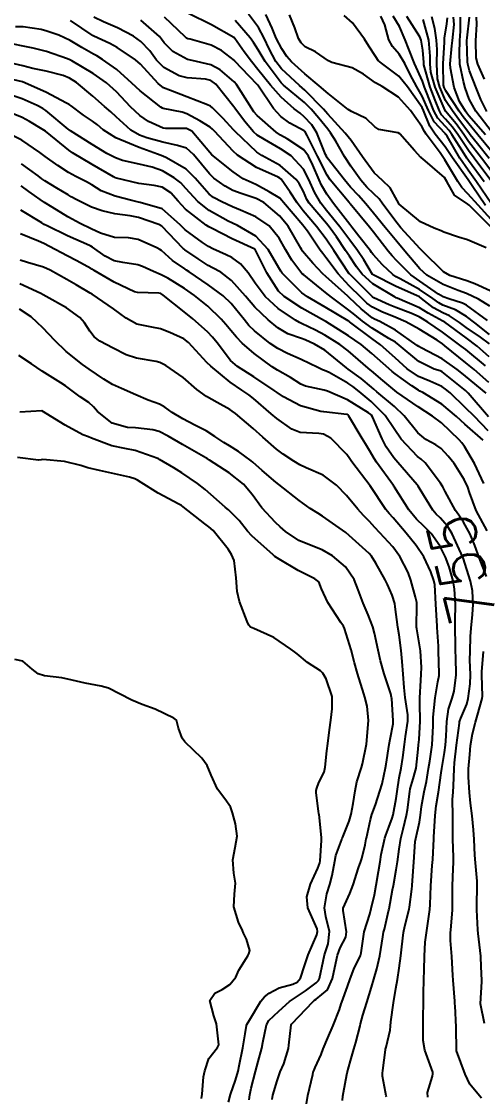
# Model space of a CAD drawing. Header units: metres. Extents: x 318500 to 325275, y 7408834 to 7428799.
# Drawn here: x 322511.4 to 322550.6, y 7422071.3 to 7422162.9 of the extents above; entities that cross this region are included whole.
import ezdxf
from ezdxf.enums import TextEntityAlignment as Align

# ---------------------------------------------------------------- set-up
doc = ezdxf.new("R2010")
doc.units = ezdxf.units.M
doc.header["$MEASUREMENT"] = 0
for name, color, linetype in [('Cotas', 45, 'Continuous'), ('Curvas de Nivel 1m', 11, 'Continuous'), ('Curvas de Nivel 5m', 15, 'Continuous'), ('Vias Primárias', 230, 'Continuous')]:
    doc.layers.add(name, color=color, linetype=linetype)
doc.styles.add('Style-STANDARD', font='STANDARD.shx')

msp = doc.modelspace()

# ---------------------------------------------------------------- linework, layer by layer
at = {"layer": 'Curvas de Nivel 1m', "flags": 128}
for points, elevation in [([(322551.019, 7422137.435), (322549.235, 7422138.745), (322548.896, 7422138.914), (322547.731, 7422139.273), (322547.242, 7422139.441), (322546.856, 7422139.676), (322545.262, 7422140.765), (322544.516, 7422141.318), (322543.282, 7422142.54), (322542.901, 7422142.95), (322542.563, 7422143.341), (322541.314, 7422144.956), (322540.998, 7422145.365), (322539.35, 7422147.375), (322539.335, 7422147.39), (322539.27, 7422147.471), (322537.645, 7422149.407), (322537.376, 7422149.814), (322536.552, 7422151.423), (322535.676, 7422153.187), (322535.555, 7422153.438), (322535.507, 7422153.515), (322535.431, 7422153.576), (322534.208, 7422154.229), (322533.443, 7422154.802), (322532.827, 7422155.476), (322531.48, 7422157.459), (322531.457, 7422157.49), (322530.758, 7422158.234), (322529.543, 7422159.52), (322529.527, 7422159.536), (322529.51, 7422159.557), (322528.405, 7422160.423), (322527.523, 7422160.874), (322525.72, 7422161.376), (322525.529, 7422161.421), (322525.429, 7422161.471), (322525.314, 7422161.573), (322523.555, 7422163.267)], 767), ([(322551.234, 7422138.646), (322550.256, 7422139.24), (322549.247, 7422139.717), (322548.541, 7422139.971), (322547.258, 7422140.484), (322545.874, 7422141.301), (322545.278, 7422141.835), (322543.998, 7422143.323), (322543.302, 7422144.151), (322542.327, 7422145.345), (322541.338, 7422146.576), (322540.674, 7422147.37), (322540.047, 7422148.07), (322539.364, 7422148.796), (322538.85, 7422149.395), (322537.398, 7422151.282), (322537.324, 7422151.411), (322537.258, 7422151.557), (322536.505, 7422153.424), (322536.088, 7422154.082), (322535.443, 7422154.782), (322535.079, 7422155.078), (322534.58, 7422155.453), (322533.465, 7422156.444), (322532.558, 7422157.479), (322531.5, 7422158.816), (322530.946, 7422159.498), (322530.328, 7422160.318), (322529.529, 7422161.456), (322529.496, 7422161.487), (322529.444, 7422161.521), (322527.546, 7422162.608), (322525.592, 7422163.57)], 768), ([(322551.322, 7422145.391), (322549.451, 7422147.249), (322549.351, 7422147.329), (322548.205, 7422148.114), (322547.578, 7422149.277), (322547.375, 7422149.616), (322545.517, 7422151.189), (322545.399, 7422151.275), (322545.353, 7422151.31), (322544.806, 7422151.919), (322543.553, 7422153.329), (322543.431, 7422153.414), (322541.774, 7422153.695), (322541.436, 7422153.93), (322540.69, 7422154.618), (322539.448, 7422155.23), (322539.176, 7422155.393), (322537.47, 7422156.765), (322536.702, 7422157.422), (322535.495, 7422158.442), (322534.364, 7422159.457), (322533.96, 7422159.909), (322533.521, 7422160.555), (322533.045, 7422161.475), (322532.709, 7422162.312), (322532.177, 7422163.484)], 771), ([(322551.332, 7422146.02), (322550.217, 7422147.241), (322549.36, 7422148.202), (322548.848, 7422148.741), (322548.497, 7422149.263), (322547.397, 7422151.112), (322547.283, 7422151.282), (322546.995, 7422151.698), (322545.795, 7422153.305), (322545.658, 7422153.532), (322545.436, 7422153.944), (322544.475, 7422155.32), (322543.467, 7422156.45), (322542.072, 7422157.351), (322541.485, 7422157.675), (322540.474, 7422158.397), (322539.504, 7422158.959), (322537.793, 7422159.407), (322537.511, 7422159.542), (322536.4, 7422160.308), (322535.523, 7422160.738), (322535.164, 7422161.083), (322534.944, 7422161.449), (322534.648, 7422162.349), (322534.173, 7422163.461)], 772), ([(322550.854, 7422147.235), (322549.72, 7422148.893), (322549.485, 7422149.249), (322549.372, 7422149.408), (322548.051, 7422151.27), (322547.414, 7422152.228), (322546.583, 7422153.293), (322546.108, 7422153.971), (322545.568, 7422155.308), (322545.454, 7422155.564), (322544.222, 7422157.323), (322543.494, 7422158.25), (322542.019, 7422159.352), (322541.733, 7422159.578), (322541.515, 7422159.874), (322540.943, 7422160.787), (322540.55, 7422161.375), (322539.551, 7422162.774), (322538.829, 7422163.397)], 773), ([(322551.352, 7422147.364), (322550.096, 7422149.243), (322549.385, 7422150.237), (322548.683, 7422151.261), (322547.582, 7422153.123), (322547.483, 7422153.279), (322547.463, 7422153.312), (322547.431, 7422153.342), (322546.484, 7422154.338), (322546.001, 7422155.302), (322545.468, 7422156.525), (322545.019, 7422157.315), (322544.438, 7422158.379), (322543.982, 7422159.325), (322543.518, 7422160.104), (322542.952, 7422160.766), (322542.638, 7422161.343), (322542.297, 7422162.601), (322541.947, 7422163.354)], 774), ([(322551.402, 7422149.23), (322549.887, 7422151.245), (322549.41, 7422151.907), (322548.5, 7422153.264), (322548.05, 7422153.885), (322547.443, 7422154.575), (322547.118, 7422154.956), (322546.948, 7422155.288), (322546.579, 7422156.178), (322546.144, 7422157.3), (322545.616, 7422159.201), (322545.602, 7422159.309), (322545.603, 7422159.401), (322545.521, 7422160.443), (322545.382, 7422161.311), (322545.27, 7422161.576), (322544.17, 7422163.324)], 776), ([(322551.172, 7422151.232), (322550.182, 7422152.478), (322549.561, 7422153.249), (322549.432, 7422153.421), (322548.649, 7422154.469), (322548.037, 7422155.271), (322547.463, 7422156.171), (322546.959, 7422157.288), (322546.767, 7422158.015), (322546.704, 7422159.292), (322546.749, 7422160.519), (322546.692, 7422161.293), (322546.532, 7422162.309), (322546.294, 7422163.299)], 778), ([(322551.432, 7422153.443), (322550.024, 7422155.244), (322549.465, 7422156.264), (322549.118, 7422157.255), (322548.968, 7422157.778), (322548.672, 7422159.268), (322548.631, 7422160.157), (322548.668, 7422161.269), (322548.735, 7422162.075), (322548.717, 7422163.268)], 781), ([(322550.953, 7422155.235), (322550.457, 7422156.249), (322550.061, 7422157.244), (322549.501, 7422158.676), (322549.336, 7422159.262), (322549.314, 7422159.46), (322549.268, 7422161.263), (322549.283, 7422161.513), (322549.502, 7422163.261)], 782), ([(322550.764, 7422157.968), (322550.214, 7422159.249), (322550.071, 7422159.807), (322550.031, 7422161.252), (322550.129, 7422162.674), (322550.084, 7422163.252)], 783), ([(322550.842, 7422133.556), (322549.185, 7422134.948), (322548.796, 7422135.256), (322547.207, 7422136.428), (322545.943, 7422137.299), (322545.496, 7422137.58), (322545.224, 7422137.736), (322544.49, 7422138.055), (322543.232, 7422138.528), (322542.66, 7422138.764), (322541.364, 7422139.358), (322541.241, 7422139.447), (322539.29, 7422141.39), (322539.27, 7422141.417), (322537.956, 7422143.403), (322537.304, 7422144.345), (322536.477, 7422145.423), (322535.34, 7422146.773), (322534.829, 7422147.448), (322534.25, 7422148.348), (322533.462, 7422149.469), (322533.371, 7422149.553), (322533.212, 7422149.632), (322531.385, 7422150.461), (322529.766, 7422151.515), (322529.405, 7422151.842), (322527.807, 7422153.544), (322527.621, 7422153.736), (322527.433, 7422153.892), (322526.569, 7422154.428), (322525.445, 7422155.038), (322525.043, 7422155.173), (322523.449, 7422155.49), (322523.369, 7422155.521), (322523.244, 7422155.603), (322521.47, 7422156.992), (322520.777, 7422157.637), (322519.497, 7422158.805), (322518.291, 7422159.668), (322517.792, 7422159.955), (322517.514, 7422160.099), (322516.511, 7422160.687), (322515.526, 7422161.278), (322514.577, 7422161.72), (322513.535, 7422162.08), (322513.068, 7422162.206), (322511.54, 7422162.438), (322510.868, 7422162.442)], 763), ([(322551.177, 7422134.347), (322550.153, 7422135.24), (322549.2, 7422135.94), (322547.401, 7422137.277), (322547.288, 7422137.347), (322547.221, 7422137.385), (322545.989, 7422138.06), (322545.232, 7422138.499), (322543.343, 7422139.329), (322543.241, 7422139.371), (322543.164, 7422139.408), (322541.258, 7422140.543), (322540.354, 7422141.374), (322539.894, 7422141.999), (322539.285, 7422142.909), (322538.958, 7422143.393), (322538.169, 7422144.54), (322537.549, 7422145.408), (322537.324, 7422145.689), (322535.842, 7422147.433), (322535.653, 7422147.735), (322535.36, 7422148.411), (322535.016, 7422149.095), (322534.75, 7422149.449), (322533.387, 7422150.624), (322531.821, 7422151.486), (322531.404, 7422151.755), (322529.558, 7422153.518), (322529.498, 7422153.586), (322529.431, 7422153.668), (322528.544, 7422154.636), (322527.633, 7422155.547), (322527.452, 7422155.694), (322527.2, 7422155.807), (322525.464, 7422156.49), (322524.053, 7422157.01), (322523.475, 7422157.253), (322523.003, 7422157.607), (322521.505, 7422159.269), (322521.096, 7422159.634), (322519.52, 7422160.686), (322518.894, 7422161.03), (322517.53, 7422161.65), (322517.51, 7422161.661), (322517.482, 7422161.681), (322515.549, 7422162.968)], 764), ([(322551.205, 7422136.246), (322549.953, 7422137.243), (322549.225, 7422137.773), (322548.304, 7422138.337), (322547.235, 7422138.745), (322546.872, 7422138.921), (322546.374, 7422139.293), (322545.251, 7422140.068), (322543.605, 7422140.986), (322543.267, 7422141.151), (322542.971, 7422141.334), (322542.087, 7422142.157), (322541.287, 7422143.042), (322541.156, 7422143.229), (322541.06, 7422143.363), (322540.088, 7422144.599), (322539.48, 7422145.388), (322539.323, 7422145.598), (322537.938, 7422147.404), (322537.358, 7422148.195), (322536.905, 7422148.957), (322536.693, 7422149.42), (322536.166, 7422150.651), (322535.798, 7422151.434), (322535.408, 7422151.973), (322533.978, 7422152.905), (322533.426, 7422153.208), (322533.046, 7422153.474), (322531.444, 7422154.893), (322531.158, 7422155.206), (322530.951, 7422155.497), (322530.074, 7422156.908), (322529.686, 7422157.517), (322529.483, 7422157.746), (322528.274, 7422158.763), (322527.505, 7422159.198), (322525.899, 7422159.566), (322525.511, 7422159.654), (322524.266, 7422160.337), (322523.525, 7422161.081), (322523.306, 7422161.381), (322523.117, 7422161.606), (322521.551, 7422163.014)], 766), ([(322551.251, 7422139.951), (322549.945, 7422140.558), (322549.263, 7422140.805), (322547.818, 7422141.272), (322547.274, 7422141.561), (322545.526, 7422143.307), (322545.412, 7422143.42), (322545.302, 7422143.53), (322543.661, 7422145.327), (322543.326, 7422145.723), (322542.126, 7422147.348), (322541.795, 7422147.794), (322541.359, 7422148.211), (322540.768, 7422148.773), (322540.248, 7422149.377), (322539.388, 7422150.558), (322538.856, 7422151.395), (322538.128, 7422152.694), (322537.68, 7422153.407), (322537.433, 7422153.727), (322536.671, 7422154.65), (322536.013, 7422155.432), (322535.458, 7422155.98), (322533.675, 7422157.467), (322533.483, 7422157.664), (322532.127, 7422159.484), (322531.52, 7422160.465), (322531.129, 7422161.099), (322530.832, 7422161.5), (322529.552, 7422162.985)], 769), ([(322551.389, 7422150.1), (322550.522, 7422151.239), (322549.421, 7422152.68), (322549.015, 7422153.256), (322548.345, 7422154.172), (322547.45, 7422155.243), (322547.435, 7422155.265), (322547.425, 7422155.28), (322547.41, 7422155.321), (322546.575, 7422157.294), (322546.208, 7422158.59), (322546.152, 7422159.3), (322546.16, 7422159.944), (322546.02, 7422161.303), (322545.556, 7422163.072)], 777), ([(322551.408, 7422151.75), (322550.201, 7422153.242), (322549.439, 7422154.17), (322548.961, 7422154.773), (322548.606, 7422155.263), (322547.476, 7422156.993), (322547.338, 7422157.282), (322547.29, 7422157.475), (322547.251, 7422159.284), (322547.375, 7422161.129), (322547.368, 7422161.282), (322547.354, 7422161.461), (322547.551, 7422162.689), (322547.631, 7422163.207)], 779), ([(322551.149, 7422132.138), (322549.881, 7422133.243), (322549.169, 7422133.833), (322547.403, 7422135.277), (322547.192, 7422135.438), (322546.734, 7422135.75), (322545.211, 7422136.685), (322544.069, 7422137.322), (322543.224, 7422137.693), (322542.043, 7422138.162), (322541.232, 7422138.57), (322540.771, 7422138.902), (322540.279, 7422139.374), (322539.255, 7422140.388), (322538.33, 7422141.399), (322537.284, 7422142.802), (322537.017, 7422143.144), (322536.804, 7422143.417), (322535.702, 7422145.046), (322535.412, 7422145.439), (322535.322, 7422145.552), (322533.685, 7422147.465), (322533.541, 7422147.656), (322533.354, 7422147.857), (322532.456, 7422148.382), (322531.365, 7422148.981), (322531.015, 7422149.144), (322530.246, 7422149.507), (322529.378, 7422150.082), (322527.573, 7422151.547), (322527.403, 7422151.732), (322525.88, 7422153.565), (322525.432, 7422153.777), (322523.625, 7422153.79), (322523.432, 7422153.814), (322522.191, 7422154.372), (322521.443, 7422154.887), (322520.667, 7422155.638), (322519.469, 7422156.904), (322518.632, 7422157.663), (322517.492, 7422158.47), (322515.679, 7422159.536), (322515.509, 7422159.626), (322515.308, 7422159.712), (322513.516, 7422160.341), (322512.378, 7422160.607), (322511.52, 7422160.794), (322510.7, 7422160.951)], 762), ([(322550.904, 7422131.232), (322549.154, 7422132.68), (322548.837, 7422132.935), (322548.438, 7422133.261), (322547.173, 7422134.155), (322545.38, 7422135.114), (322545.189, 7422135.214), (322545.05, 7422135.311), (322543.209, 7422136.61), (322541.878, 7422137.35), (322541.417, 7422137.552), (322541.223, 7422137.66), (322540.274, 7422138.418), (322539.25, 7422139.39), (322539.134, 7422139.499), (322537.267, 7422141.188), (322537.025, 7422141.414), (322536.157, 7422142.305), (322535.289, 7422143.341), (322535.246, 7422143.398), (322535.221, 7422143.441), (322535.149, 7422143.585), (322534.07, 7422145.459), (322533.333, 7422146.353), (322531.995, 7422147.484), (322531.353, 7422147.824), (322530.082, 7422148.234), (322529.36, 7422148.507), (322528.704, 7422148.871), (322527.76, 7422149.544), (322527.376, 7422149.919), (322526.028, 7422151.564), (322525.408, 7422152.115), (322524.648, 7422152.345), (322523.415, 7422152.604), (322522.044, 7422152.997), (322521.424, 7422153.222), (322520.695, 7422153.637), (322519.441, 7422154.769), (322518.987, 7422155.199), (322518.45, 7422155.665), (322517.463, 7422156.543), (322516.072, 7422157.701), (322515.485, 7422158.057), (322514.924, 7422158.28), (322513.494, 7422158.655), (322512.347, 7422158.898), (322511.5, 7422159.102), (322509.776, 7422159.516)], 761), ([(322551.092, 7422128.047), (322549.915, 7422129.242), (322549.122, 7422130.027), (322547.838, 7422131.27), (322547.46, 7422131.592), (322547.145, 7422131.803), (322546.106, 7422132.252), (322545.154, 7422132.661), (322544.191, 7422133.32), (322543.174, 7422134.258), (322541.918, 7422135.349), (322541.198, 7422135.89), (322539.295, 7422137.313), (322539.22, 7422137.365), (322539.183, 7422137.39), (322537.227, 7422138.551), (322535.724, 7422139.433), (322535.245, 7422139.797), (322533.563, 7422141.466), (322533.436, 7422141.632), (322533.274, 7422141.918), (322532.371, 7422143.479), (322531.307, 7422144.601), (322529.771, 7422145.513), (322529.323, 7422145.715), (322528.955, 7422145.896), (322527.339, 7422146.807), (322526.378, 7422147.56), (322525.361, 7422148.672), (322524.93, 7422149.141), (322524.378, 7422149.585), (322523.378, 7422150.161), (322522.503, 7422150.493), (322521.387, 7422150.732), (322519.968, 7422151.068), (322519.394, 7422151.274), (322518.646, 7422151.661), (322517.411, 7422152.425), (322515.562, 7422153.574), (322515.429, 7422153.661), (322515.369, 7422153.711), (322513.446, 7422155.316), (322513.201, 7422155.487), (322512.735, 7422155.741), (322511.458, 7422156.307), (322510.677, 7422156.556)], 759), ([(322550.665, 7422127.234), (322549.1, 7422128.611), (322548.38, 7422129.261), (322547.125, 7422130.313), (322545.527, 7422131.304), (322545.256, 7422131.424), (322545.142, 7422131.485), (322544.595, 7422131.866), (322543.156, 7422132.893), (322542.909, 7422133.086), (322542.618, 7422133.338), (322541.179, 7422134.627), (322540.283, 7422135.374), (322539.201, 7422136.133), (322537.265, 7422137.354), (322537.21, 7422137.384), (322537.194, 7422137.395), (322537.156, 7422137.411), (322535.226, 7422138.487), (322533.73, 7422139.463), (322533.247, 7422139.936), (322532.252, 7422141.48), (322531.289, 7422143.428), (322531.262, 7422143.463), (322531.222, 7422143.491), (322529.303, 7422144.373), (322527.609, 7422145.252), (322527.318, 7422145.411), (322527.098, 7422145.552), (322525.34, 7422146.919), (322524.722, 7422147.579), (322524.076, 7422148.308), (322523.362, 7422148.779), (322522.683, 7422148.93), (322521.365, 7422149.098), (322519.475, 7422149.543), (322519.369, 7422149.571), (322519.314, 7422149.595), (322519.217, 7422149.652), (322517.386, 7422150.723), (322515.715, 7422151.705), (322515.403, 7422151.927), (322514.324, 7422152.813), (322513.427, 7422153.545), (322513.158, 7422153.734), (322512.073, 7422154.387), (322511.44, 7422154.726), (322510.687, 7422155.016)], 758), ([(322550.708, 7422123.56), (322549.922, 7422125.241), (322549.075, 7422126.713), (322548.846, 7422127.022), (322548.622, 7422127.257), (322547.102, 7422128.729), (322546.359, 7422129.291), (322545.122, 7422130.078), (322543.302, 7422131.328), (322543.141, 7422131.459), (322542.128, 7422132.323), (322541.158, 7422133.135), (322541.031, 7422133.234), (322540.873, 7422133.364), (322539.182, 7422134.833), (322538.467, 7422135.397), (322537.198, 7422136.192), (322536.382, 7422136.603), (322535.207, 7422137.164), (322535.023, 7422137.258), (322534.69, 7422137.448), (322533.225, 7422138.455), (322532.127, 7422139.481), (322531.257, 7422140.609), (322530.657, 7422141.499), (322530.028, 7422142.259), (322529.283, 7422142.789), (322528.787, 7422143.029), (322527.673, 7422143.544), (322527.293, 7422143.742), (322526.793, 7422144.06), (322525.314, 7422145.145), (322524.871, 7422145.577), (322523.34, 7422146.946), (322521.495, 7422147.481), (322521.348, 7422147.503), (322520.767, 7422147.636), (322519.354, 7422148.01), (322518.171, 7422148.48), (322517.363, 7422148.974), (322516.921, 7422149.243), (322516, 7422149.701), (322515.375, 7422150.043), (322514.473, 7422150.629), (322513.395, 7422151.401), (322512.954, 7422151.737), (322511.415, 7422152.791), (322509.492, 7422153.726)], 757), ([(322550.983, 7422119.521), (322550.048, 7422121.24), (322549.487, 7422122.782), (322549.336, 7422123.247), (322549.04, 7422123.894), (322548.176, 7422125.263), (322547.679, 7422125.884), (322547.072, 7422126.526), (322546.637, 7422126.848), (322545.775, 7422127.3), (322545.088, 7422127.874), (322543.925, 7422129.322), (322543.122, 7422130.098), (322541.622, 7422131.353), (322541.362, 7422131.576), (322541.144, 7422131.766), (322540.275, 7422132.497), (322539.159, 7422133.299), (322539.037, 7422133.391), (322537.182, 7422134.891), (322536.312, 7422135.423), (322535.529, 7422135.771), (322535.195, 7422135.895), (322534.049, 7422136.308), (322533.203, 7422136.804), (322532.38, 7422137.478), (322531.226, 7422138.577), (322530.434, 7422139.502), (322529.26, 7422140.839), (322528.355, 7422141.534), (322527.634, 7422141.905), (322527.276, 7422142.106), (322526.403, 7422142.681), (322525.289, 7422143.439), (322525.212, 7422143.494), (322525.13, 7422143.572), (322523.318, 7422145.453), (322523.082, 7422145.604), (322521.328, 7422146.193), (322520.636, 7422146.331), (322519.333, 7422146.501), (322518.244, 7422146.759), (322517.341, 7422147.089), (322516.1, 7422147.699), (322515.617, 7422147.971), (322515.354, 7422148.121), (322514.395, 7422148.685), (322513.366, 7422149.316), (322513.121, 7422149.488), (322512.82, 7422149.738), (322511.385, 7422150.78)], 756), ([(322550.516, 7422071.218), (322550.342, 7422071.418), (322549.531, 7422072.412), (322549.121, 7422073.239), (322548.39, 7422075.25), (322548.357, 7422077.251), (322548.259, 7422079.074), (322548.248, 7422079.253), (322548.238, 7422079.458), (322548.101, 7422081.256), (322548.086, 7422081.646), (322547.995, 7422083.258), (322547.877, 7422084.623), (322547.877, 7422085.26), (322547.927, 7422085.861), (322548.034, 7422087.258), (322548.038, 7422087.777), (322548.035, 7422089.258), (322548.091, 7422090.754), (322548.13, 7422091.257), (322548.141, 7422091.723), (322548.072, 7422093.258), (322548.071, 7422093.826), (322548.075, 7422095.259), (322548.054, 7422096.639), (322548.102, 7422097.259), (322548.145, 7422097.801), (322548.18, 7422099.258), (322548.215, 7422099.76), (322548.398, 7422101.255), (322548.641, 7422103.134), (322548.651, 7422103.252), (322548.669, 7422103.344), (322548.765, 7422103.577), (322549.259, 7422104.769), (322549.391, 7422105.244), (322549.562, 7422106.489), (322549.568, 7422107.243), (322549.53, 7422108.546), (322549.537, 7422109.243), (322549.584, 7422110.518), (322549.626, 7422111.242), (322549.744, 7422112.385), (322549.8, 7422113.241), (322549.75, 7422114.403), (322549.591, 7422115.243), (322548.95, 7422117.218), (322548.934, 7422117.25), (322548.927, 7422117.274), (322548.021, 7422119.264), (322547.619, 7422119.903), (322546.993, 7422120.63), (322546.661, 7422120.95), (322546.36, 7422121.29), (322545.284, 7422123.048), (322545.126, 7422123.309), (322545.032, 7422123.431), (322543.388, 7422125.327), (322543.064, 7422125.726), (322542.41, 7422126.677), (322542.061, 7422127.345), (322541.24, 7422129.226), (322541.163, 7422129.359), (322541.111, 7422129.416), (322540.902, 7422129.574), (322539.129, 7422130.674), (322537.426, 7422131.407), (322537.141, 7422131.488), (322535.547, 7422131.837), (322535.146, 7422132.009), (322534.262, 7422132.564), (322533.157, 7422133.196), (322532.71, 7422133.475), (322531.177, 7422134.606), (322530.147, 7422135.506), (322529.68, 7422135.998), (322529.201, 7422136.572), (322528.769, 7422137.09), (322528.363, 7422137.533), (322527.226, 7422138.641), (322526.111, 7422139.561), (322525.249, 7422140.145), (322523.826, 7422141.027), (322523.266, 7422141.327), (322522.619, 7422141.61), (322521.67, 7422142.02), (322521.275, 7422142.163), (322520.002, 7422142.367), (322519.279, 7422142.511), (322518.518, 7422142.897), (322517.415, 7422143.678), (322517.291, 7422143.752), (322517.161, 7422143.813), (322515.304, 7422144.636), (322513.564, 7422145.479), (322513.318, 7422145.606), (322513.105, 7422145.733), (322511.336, 7422146.815)], 754), ([(322545.951, 7422071.284), (322545.93, 7422071.698), (322546.358, 7422073.092), (322546.385, 7422073.28), (322546.362, 7422073.418), (322545.701, 7422075.287), (322545.563, 7422076.128), (322545.541, 7422077.289), (322545.549, 7422078.169), (322545.571, 7422079.289), (322545.592, 7422080.149), (322545.621, 7422081.288), (322545.637, 7422082.139), (322545.664, 7422083.293), (322545.719, 7422084.499), (322545.822, 7422085.29), (322545.931, 7422085.887), (322546.125, 7422087.286), (322546.153, 7422087.689), (322546.192, 7422089.286), (322546.324, 7422091.011), (322546.348, 7422091.284), (322546.362, 7422091.525), (322546.462, 7422093.283), (322546.468, 7422093.446), (322546.582, 7422095.281), (322546.668, 7422096.096), (322546.848, 7422097.277), (322547.074, 7422098.905), (322547.125, 7422099.274), (322547.353, 7422100.649), (322547.445, 7422101.269), (322547.507, 7422102.028), (322547.557, 7422103.268), (322547.717, 7422104.325), (322548.018, 7422105.262), (322548.191, 7422105.867), (322548.366, 7422107.257), (322548.336, 7422108.759), (322548.304, 7422109.258), (322548.291, 7422109.816), (322548.266, 7422111.259), (322548.274, 7422111.864), (322548.298, 7422113.259), (322548.212, 7422114.56), (322548.099, 7422115.262), (322547.765, 7422116.44), (322547.446, 7422117.273), (322546.965, 7422118.25), (322546.238, 7422119.291), (322545.61, 7422119.924), (322544.992, 7422120.518), (322544.335, 7422121.317), (322543.124, 7422123.234), (322543.067, 7422123.33), (322543.031, 7422123.38), (322541.584, 7422125.352), (322541.38, 7422125.672), (322541.069, 7422126.218), (322540.638, 7422126.929), (322540.371, 7422127.371), (322539.218, 7422129.279), (322539.143, 7422129.39), (322539.11, 7422129.414), (322539.073, 7422129.428), (322537.114, 7422129.647), (322536.843, 7422129.685), (322535.121, 7422130.161), (322533.668, 7422130.926), (322533.137, 7422131.292), (322532.886, 7422131.473), (322531.147, 7422132.639), (322529.76, 7422133.511), (322529.168, 7422134.033), (322528.018, 7422135.538), (322527.647, 7422135.996), (322527.199, 7422136.463), (322525.959, 7422137.563), (322525.219, 7422138.174), (322523.434, 7422139.597), (322523.242, 7422139.719), (322523.079, 7422139.766), (322521.243, 7422139.819), (322521, 7422139.876), (322519.256, 7422140.698), (322517.557, 7422141.676), (322517.384, 7422141.791), (322517.272, 7422141.861), (322516.09, 7422142.51), (322515.282, 7422142.94), (322513.767, 7422143.725), (322513.294, 7422143.976), (322512.842, 7422144.192), (322511.306, 7422144.821)], 753), ([(322542.423, 7422071.329), (322542.41, 7422071.398), (322542.344, 7422071.713), (322542.105, 7422073.081), (322542.1, 7422073.334), (322542.13, 7422073.567), (322542.34, 7422075.331), (322542.348, 7422075.374), (322542.393, 7422075.56), (322542.734, 7422077.006), (322542.777, 7422077.325), (322542.815, 7422077.715), (322543.038, 7422079.321), (322543.239, 7422080.538), (322543.371, 7422081.316), (322543.524, 7422082.275), (322543.64, 7422083.319), (322543.726, 7422084.1), (322543.887, 7422085.316), (322543.992, 7422085.852), (322544.356, 7422087.312), (322544.388, 7422087.476), (322544.575, 7422088.998), (322544.609, 7422089.28), (322544.61, 7422089.31), (322544.614, 7422089.343), (322544.77, 7422091.307), (322544.88, 7422093.053), (322544.919, 7422093.306), (322545.244, 7422094.708), (322545.332, 7422095.3), (322545.422, 7422096.053), (322545.641, 7422097.296), (322545.825, 7422098.161), (322546.012, 7422099.29), (322546.108, 7422099.9), (322546.316, 7422101.286), (322546.393, 7422102.922), (322546.398, 7422103.285), (322546.411, 7422103.639), (322546.574, 7422105.283), (322546.599, 7422105.477), (322546.811, 7422106.667), (322546.911, 7422107.187), (322546.922, 7422107.278), (322546.923, 7422107.38), (322546.866, 7422109.28), (322546.846, 7422109.702), (322546.752, 7422111.282), (322546.746, 7422111.408), (322546.637, 7422113.284), (322546.54, 7422114.91), (322546.463, 7422115.287), (322546.197, 7422116.025), (322545.6, 7422117.3), (322544.964, 7422118.269), (322544.107, 7422119.319), (322542.993, 7422120.612), (322542.654, 7422120.993), (322542.387, 7422121.339), (322541.03, 7422123.36), (322539.492, 7422125.384), (322539.321, 7422125.645), (322539.066, 7422126.025), (322537.707, 7422127.404), (322537.085, 7422127.744), (322536.684, 7422127.818), (322535.087, 7422127.881), (322534.371, 7422128.171), (322533.104, 7422129.081), (322532.632, 7422129.475), (322531.123, 7422130.789), (322530.729, 7422131.098), (322530.136, 7422131.505), (322529.14, 7422132.187), (322527.478, 7422133.545), (322527.165, 7422133.859), (322525.598, 7422135.566), (322525.193, 7422135.865), (322524.005, 7422136.394), (322523.201, 7422136.713), (322522.461, 7422136.87), (322521.205, 7422137.13), (322520.28, 7422137.639), (322519.222, 7422138.42), (322517.395, 7422139.678), (322517.241, 7422139.77), (322516.029, 7422140.476), (322515.258, 7422140.932), (322513.83, 7422141.724), (322513.272, 7422141.961), (322511.906, 7422142.38), (322511.278, 7422142.557)], 752), ([(322538.696, 7422071.015), (322538.722, 7422071.376), (322538.968, 7422072.76), (322539.094, 7422073.373), (322539.371, 7422074.375), (322539.666, 7422075.367), (322539.83, 7422075.934), (322540.19, 7422077.362), (322540.235, 7422077.548), (322540.429, 7422078.262), (322540.757, 7422079.355), (322541.16, 7422080.649), (322541.368, 7422081.347), (322541.616, 7422082.21), (322541.869, 7422083.339), (322542.119, 7422084.939), (322542.19, 7422085.335), (322542.249, 7422085.609), (322542.543, 7422086.874), (322542.631, 7422087.247), (322542.649, 7422087.329), (322542.954, 7422088.946), (322543.027, 7422089.326), (322543.253, 7422090.664), (322543.362, 7422091.322), (322543.519, 7422092.418), (322543.661, 7422093.32), (322543.838, 7422094.122), (322544.125, 7422095.315), (322544.207, 7422095.772), (322544.404, 7422097.313), (322544.45, 7422097.545), (322544.696, 7422098.395), (322544.907, 7422099.107), (322544.943, 7422099.307), (322545.114, 7422100.924), (322545.156, 7422101.304), (322545.202, 7422101.761), (322545.295, 7422103.302), (322545.261, 7422104.824), (322545.259, 7422105.303), (322545.351, 7422106.762), (322545.395, 7422107.301), (322545.413, 7422107.888), (322545.326, 7422109.303), (322545.013, 7422111.163), (322544.997, 7422111.308), (322545.015, 7422113.192), (322545.014, 7422113.308), (322545.001, 7422113.409), (322544.906, 7422113.881), (322544.516, 7422115.314), (322544.268, 7422115.978), (322543.564, 7422117.324), (322542.962, 7422118.144), (322541.872, 7422119.347), (322541.448, 7422119.816), (322540.99, 7422120.313), (322540.465, 7422120.838), (322539.983, 7422121.375), (322539.017, 7422122.534), (322538.175, 7422123.399), (322537.043, 7422124.256), (322535.601, 7422124.882), (322535.056, 7422125.143), (322534.559, 7422125.448), (322533.649, 7422126.044), (322533.07, 7422126.473), (322531.912, 7422127.482), (322531.091, 7422128.232), (322529.582, 7422129.513), (322529.312, 7422129.717), (322529.113, 7422129.853), (322528.04, 7422130.457), (322527.124, 7422130.951), (322526.312, 7422131.558), (322525.145, 7422132.573), (322523.663, 7422133.592), (322523.164, 7422133.85), (322522.834, 7422133.936), (322521.169, 7422134.212), (322520.296, 7422134.516), (322519.181, 7422135.06), (322518.047, 7422135.667), (322517.565, 7422136.046), (322517.198, 7422136.521), (322516.756, 7422137.237), (322516.349, 7422137.693), (322515.222, 7422138.502), (322513.49, 7422139.474), (322513.238, 7422139.613), (322513.023, 7422139.733), (322511.252, 7422140.555)], 751), ([(322532.699, 7422071.092), (322532.751, 7422071.456), (322533.126, 7422072.678), (322533.402, 7422073.45), (322533.687, 7422074.131), (322534.084, 7422075.443), (322534.129, 7422075.707), (322534.329, 7422077.441), (322534.365, 7422077.496), (322534.421, 7422077.556), (322536.156, 7422079.414), (322536.31, 7422079.544), (322536.443, 7422079.631), (322537.415, 7422080.436), (322537.834, 7422081.39), (322537.942, 7422081.924), (322538.277, 7422083.383), (322538.506, 7422084.009), (322538.966, 7422084.925), (322539.018, 7422085.375), (322538.74, 7422087.185), (322538.746, 7422087.378), (322539.3, 7422088.648), (322539.59, 7422089.375), (322540.054, 7422090.827), (322540.252, 7422091.365), (322540.343, 7422091.625), (322540.621, 7422092.779), (322540.707, 7422093.281), (322540.724, 7422093.359), (322541.059, 7422094.949), (322541.192, 7422095.352), (322541.493, 7422096.172), (322541.876, 7422097.342), (322542.058, 7422097.971), (322542.348, 7422099.335), (322542.396, 7422099.654), (322542.662, 7422101.331), (322542.744, 7422101.78), (322542.995, 7422103.09), (322543.007, 7422103.328), (322542.881, 7422105.236), (322542.872, 7422105.329), (322542.795, 7422105.646), (322542.244, 7422107.339), (322541.923, 7422108.436), (322541.711, 7422109.347), (322541.415, 7422110.799), (322541.273, 7422111.354), (322540.885, 7422112.375), (322540.448, 7422113.367), (322540.033, 7422114.495), (322539.671, 7422115.379), (322538.936, 7422116.451), (322537.838, 7422117.401), (322536.957, 7422117.9), (322536.178, 7422118.206), (322534.969, 7422118.707), (322533.854, 7422119.457), (322533.386, 7422119.866), (322532.988, 7422120.231), (322531.818, 7422121.482), (322531.017, 7422122.622), (322530.28, 7422123.501), (322529.044, 7422124.461), (322527.379, 7422125.545), (322527.184, 7422125.67), (322527.062, 7422125.746), (322526.656, 7422125.962), (322525.069, 7422126.864), (322523.871, 7422127.588), (322523.086, 7422127.991), (322522.564, 7422128.132), (322521.09, 7422128.279), (322520.399, 7422128.328), (322519.096, 7422128.684), (322517.857, 7422129.669), (322517.52, 7422130.08), (322517.118, 7422130.442), (322516.37, 7422130.939), (322515.358, 7422131.707), (322515.132, 7422131.87), (322514.721, 7422132.129), (322513.151, 7422133.108), (322512.229, 7422133.744), (322511.17, 7422134.442)], 749), ([(322530.742, 7422071.076), (322530.811, 7422071.483), (322530.912, 7422072.048), (322531.295, 7422073.476), (322531.514, 7422074.331), (322531.826, 7422075.468), (322531.925, 7422075.939), (322532.226, 7422077.463), (322532.423, 7422077.806), (322533.265, 7422078.618), (322534.195, 7422079.442), (322534.341, 7422079.542), (322534.442, 7422079.599), (322535.544, 7422080.333), (322536.464, 7422081.035), (322536.651, 7422081.223), (322536.735, 7422081.406), (322537.033, 7422082.861), (322537.172, 7422083.4), (322537.472, 7422084.358), (322537.584, 7422085.394), (322537.273, 7422086.665), (322537.151, 7422087.401), (322537.369, 7422088.597), (322537.603, 7422089.4), (322537.814, 7422090.172), (322538.032, 7422091.396), (322538.125, 7422091.878), (322538.628, 7422093.241), (322538.676, 7422093.343), (322538.697, 7422093.389), (322539.249, 7422094.784), (322539.416, 7422095.379), (322539.606, 7422096.313), (322539.779, 7422097.374), (322539.914, 7422098.149), (322540.317, 7422099.366), (322540.404, 7422099.675), (322540.74, 7422101.36), (322540.896, 7422103.358), (322540.778, 7422104.574), (322540.597, 7422105.363), (322540.517, 7422105.641), (322539.969, 7422107.373), (322539.721, 7422108.268), (322539.426, 7422109.381), (322538.867, 7422111.215), (322538.785, 7422111.391), (322538.553, 7422111.715), (322537.447, 7422113.405), (322536.912, 7422114.588), (322536.666, 7422115.162), (322536.344, 7422115.419), (322534.931, 7422116.15), (322533.307, 7422117.102), (322532.948, 7422117.34), (322532.788, 7422117.472), (322530.974, 7422119.094), (322530.619, 7422119.495), (322529.891, 7422120.408), (322528.998, 7422121.3), (322528.875, 7422121.398), (322528.715, 7422121.524), (322527.022, 7422123.032), (322526.359, 7422123.557), (322525.039, 7422124.444), (322524.335, 7422124.872), (322523.139, 7422125.599), (322523.051, 7422125.644), (322522.981, 7422125.671), (322521.061, 7422126.368), (322520.164, 7422126.538), (322519.067, 7422126.761), (322517.336, 7422127.416), (322517.077, 7422127.513), (322516.614, 7422127.687), (322515.092, 7422128.51), (322513.11, 7422129.73), (322511.237, 7422129.629)], 748), ([(322528.985, 7422070.855), (322529.178, 7422071.507), (322529.597, 7422072.746), (322529.815, 7422073.498), (322529.914, 7422073.95), (322530.206, 7422075.493), (322530.233, 7422075.652), (322530.408, 7422076.682), (322530.517, 7422077.39), (322530.557, 7422077.488), (322530.776, 7422077.837), (322531.758, 7422079.47), (322532.063, 7422079.848), (322532.45, 7422080.153), (322533.314, 7422080.595), (322534.462, 7422080.903), (322534.825, 7422081.074), (322535.124, 7422081.43), (322535.445, 7422082.466), (322535.76, 7422083.421), (322536.517, 7422085.107), (322536.573, 7422085.409), (322536.523, 7422085.623), (322535.732, 7422087.422), (322535.649, 7422088.338), (322535.973, 7422089.419), (322536.594, 7422090.797), (322536.77, 7422091.237), (322536.799, 7422091.408), (322536.898, 7422093.135), (322536.899, 7422093.407), (322536.693, 7422095.376), (322536.687, 7422095.41), (322536.662, 7422095.648), (322536.46, 7422097.195), (322536.464, 7422097.413), (322536.499, 7422097.597), (322536.69, 7422098.095), (322537.128, 7422098.981), (322537.216, 7422099.405), (322537.356, 7422100.778), (322537.43, 7422101.403), (322537.595, 7422102.559), (322537.692, 7422103.401), (322537.801, 7422104.373), (322537.818, 7422105.4), (322537.31, 7422106.908), (322537.016, 7422107.408), (322536.822, 7422107.609), (322535.717, 7422108.315), (322534.836, 7422109.038), (322534.614, 7422109.219), (322534.308, 7422109.448), (322532.855, 7422110.44), (322531.161, 7422111.192), (322530.868, 7422111.324), (322530.72, 7422111.492), (322530.579, 7422111.79), (322529.917, 7422113.505), (322529.744, 7422114.343), (322529.644, 7422115.509), (322529.475, 7422116.98), (322529.249, 7422117.516), (322528.957, 7422117.964), (322527.692, 7422119.539), (322527.311, 7422119.872), (322526.986, 7422120.113), (322525.138, 7422121.569), (322525.002, 7422121.672), (322524.781, 7422121.796), (322523.017, 7422122.72), (322521.56, 7422123.622), (322521.241, 7422123.836), (322521.033, 7422123.949), (322520.567, 7422124.102), (322519.038, 7422124.443), (322518.018, 7422124.644), (322517.042, 7422124.897), (322516.432, 7422125.077), (322515.047, 7422125.423), (322513.197, 7422125.581), (322513.048, 7422125.558), (322512.84, 7422125.526), (322511.05, 7422125.76)], 747), ([(322526.703, 7422071.167), (322526.742, 7422071.536), (322526.88, 7422073.009), (322526.976, 7422073.534), (322527.329, 7422074.577), (322528.058, 7422075.523), (322528.159, 7422075.757), (322527.974, 7422077.524), (322527.738, 7422078.215), (322527.407, 7422079.53), (322527.835, 7422080.14), (322528.454, 7422080.446), (322529.098, 7422080.873), (322529.607, 7422081.503), (322529.873, 7422082.105), (322530.494, 7422083.105), (322530.646, 7422083.34), (322530.724, 7422083.487), (322530.803, 7422083.786), (322530.512, 7422084.733), (322530.283, 7422085.259), (322530.173, 7422085.495), (322529.849, 7422086.182), (322529.438, 7422087.507), (322529.501, 7422088.571), (322529.588, 7422089.505), (322529.453, 7422090.371), (322529.377, 7422091.508), (322529.566, 7422092.556), (322529.722, 7422093.504), (322529.576, 7422094.576), (322529.342, 7422095.51), (322529.162, 7422096.009), (322528.672, 7422096.686), (322528.056, 7422097.526), (322527.529, 7422098.7), (322527.178, 7422099.535), (322526.719, 7422100.173), (322525.267, 7422101.562), (322525.052, 7422101.876), (322524.751, 7422102.708), (322524.566, 7422103.381), (322524.35, 7422103.576), (322522.771, 7422104.321), (322521.661, 7422104.727), (322520.782, 7422105.087), (322519.727, 7422105.636), (322518.797, 7422106.107), (322518.156, 7422106.303), (322516.803, 7422106.538), (322515.703, 7422106.795), (322514.809, 7422106.997), (322513.357, 7422107.177), (322512.814, 7422107.339), (322512.283, 7422107.738), (322511.492, 7422108.416), (322510.828, 7422108.574)], 746)]:
    msp.add_lwpolyline(points, dxfattribs=dict(at, elevation=elevation))
at = {"layer": 'Curvas de Nivel 5m', "flags": 128}
for points, elevation in [([(322551.193, 7422135.453), (322550.435, 7422136.004), (322549.214, 7422136.835), (322548.64, 7422137.259), (322547.784, 7422137.83), (322547.228, 7422138.084), (322546.444, 7422138.504), (322545.419, 7422139.307), (322545.242, 7422139.435), (322544.989, 7422139.567), (322543.255, 7422140.324), (322541.309, 7422141.319), (322541.27, 7422141.344), (322541.254, 7422141.36), (322540.513, 7422142.602), (322539.98, 7422143.38), (322539.303, 7422144.28), (322538.453, 7422145.399), (322537.341, 7422146.784), (322536.848, 7422147.418), (322536.296, 7422148.363), (322535.832, 7422149.433), (322535.383, 7422150.306), (322534.312, 7422151.456), (322533.409, 7422152.059), (322532.062, 7422152.842), (322531.426, 7422153.225), (322531.12, 7422153.495), (322530.346, 7422154.414), (322529.538, 7422155.519), (322529.452, 7422155.636), (322527.917, 7422157.543), (322527.485, 7422157.876), (322527.049, 7422157.992), (322525.488, 7422158.083), (322524.795, 7422158.276), (322523.501, 7422158.986), (322522.878, 7422159.609), (322522.298, 7422160.399), (322521.526, 7422161.194), (322520.902, 7422161.636), (322519.541, 7422162.361), (322518.35, 7422162.866), (322517.554, 7422163.256)], 765), ([(322550.923, 7422143.614), (322549.311, 7422144.3), (322548.568, 7422144.516), (322547.317, 7422144.955), (322547.089, 7422145.055), (322546.475, 7422145.293), (322545.328, 7422145.82), (322543.514, 7422147.328), (322543.353, 7422147.639), (322542.741, 7422148.716), (322542.085, 7422149.349), (322541.38, 7422149.995), (322540.395, 7422151.375), (322539.42, 7422152.756), (322538.914, 7422153.395), (322537.446, 7422155.006), (322537.258, 7422155.223), (322537.086, 7422155.415), (322535.474, 7422157.045), (322535.033, 7422157.447), (322533.501, 7422158.859), (322533.018, 7422159.475), (322532.452, 7422160.55), (322532.025, 7422161.485), (322531.543, 7422162.378), (322530.684, 7422163.503)], 770), ([(322550.74, 7422149.236), (322549.397, 7422151.067), (322549.272, 7422151.252), (322549.041, 7422151.62), (322547.993, 7422153.272), (322547.757, 7422153.599), (322547.437, 7422153.943), (322546.801, 7422154.647), (322546.466, 7422155.295), (322545.778, 7422157.003), (322545.665, 7422157.307), (322545.488, 7422157.811), (322544.826, 7422159.317), (322544.321, 7422160.523), (322544.033, 7422161.325), (322543.547, 7422162.467), (322543.008, 7422163.338)], 775), ([(322550.865, 7422153.236), (322549.446, 7422154.865), (322549.273, 7422155.077), (322549.144, 7422155.255), (322548.641, 7422156.083), (322548.183, 7422157.269), (322547.87, 7422158.909), (322547.86, 7422159.277), (322547.99, 7422160.811), (322548.037, 7422161.275), (322548.183, 7422162.641), (322548.136, 7422163.274)], 780), ([(322551.122, 7422129.23), (322549.386, 7422131.248), (322549.142, 7422131.478), (322548.152, 7422132.267), (322547.158, 7422133.058), (322547.01, 7422133.134), (322546.476, 7422133.29), (322545.17, 7422133.946), (322543.521, 7422135.327), (322543.194, 7422135.58), (322542.631, 7422135.906), (322541.211, 7422136.784), (322540.391, 7422137.372), (322539.743, 7422137.9), (322539.229, 7422138.322), (322537.763, 7422139.405), (322537.246, 7422139.807), (322535.398, 7422141.309), (322535.27, 7422141.411), (322535.24, 7422141.44), (322534.384, 7422142.556), (322533.854, 7422143.462), (322533.305, 7422144.452), (322532.453, 7422145.479), (322531.332, 7422146.26), (322530.014, 7422146.836), (322529.344, 7422147.113), (322528.438, 7422147.534), (322527.714, 7422147.905), (322527.356, 7422148.192), (322526.159, 7422149.562), (322525.381, 7422150.309), (322523.718, 7422151.272), (322523.397, 7422151.428), (322522.953, 7422151.607), (322521.408, 7422152.169), (322520.563, 7422152.488), (322519.42, 7422152.98), (322518.348, 7422153.666), (322517.85, 7422154.089), (322517.437, 7422154.402), (322516.672, 7422154.921), (322515.601, 7422155.708), (322515.452, 7422155.812), (322515.22, 7422155.946), (322513.467, 7422156.88), (322511.48, 7422157.76), (322509.486, 7422158.22)], 760), ([(322550.926, 7422115.616), (322550.314, 7422117.236), (322549.945, 7422118.261), (322549.55, 7422119.244), (322548.99, 7422120.251), (322548.582, 7422120.842), (322548.3, 7422121.261), (322547.418, 7422122.88), (322547.218, 7422123.277), (322547.035, 7422123.586), (322545.723, 7422125.3), (322545.369, 7422125.611), (322545.065, 7422125.858), (322543.687, 7422127.324), (322543.093, 7422128.197), (322542.305, 7422129.342), (322541.127, 7422130.521), (322540.094, 7422131.376), (322539.568, 7422131.807), (322539.147, 7422132.098), (322537.562, 7422133), (322537.158, 7422133.178), (322536.985, 7422133.239), (322536.58, 7422133.419), (322535.17, 7422134.097), (322534.017, 7422134.618), (322533.184, 7422135.05), (322532.544, 7422135.476), (322531.201, 7422136.549), (322530.724, 7422137.016), (322530.326, 7422137.503), (322529.23, 7422138.868), (322528.541, 7422139.53), (322527.254, 7422140.476), (322525.653, 7422141.566), (322525.427, 7422141.723), (322525.273, 7422141.821), (322524.233, 7422142.539), (322523.288, 7422143.377), (322523.159, 7422143.473), (322522.907, 7422143.606), (322521.3, 7422144.324), (322520.478, 7422144.462), (322519.303, 7422144.508), (322518.113, 7422144.863), (322517.313, 7422145.243), (322516.389, 7422145.694), (322515.328, 7422146.252), (322513.991, 7422147.072), (322513.346, 7422147.49), (322512.971, 7422147.736), (322512.017, 7422148.411), (322511.361, 7422148.883)], 755), ([(322535.537, 7422070.206), (322535.735, 7422071.419), (322536.161, 7422073.216), (322536.207, 7422073.412), (322536.242, 7422073.531), (322536.366, 7422073.806), (322536.863, 7422074.923), (322537.057, 7422075.4), (322537.454, 7422076.344), (322537.904, 7422077.388), (322538.434, 7422078.766), (322538.586, 7422079.231), (322538.635, 7422079.378), (322539.11, 7422080.723), (322539.339, 7422081.371), (322539.665, 7422082.186), (322540.225, 7422083.363), (322540.29, 7422083.574), (322540.52, 7422085.36), (322541.015, 7422086.881), (322541.141, 7422087.351), (322541.404, 7422088.511), (322541.563, 7422089.345), (322541.756, 7422090.507), (322541.884, 7422091.341), (322541.991, 7422091.958), (322542.281, 7422093.335), (322542.364, 7422093.604), (322542.644, 7422094.279), (322542.92, 7422095.063), (322542.989, 7422095.327), (322543.264, 7422096.734), (322543.35, 7422097.323), (322543.523, 7422098.496), (322543.683, 7422099.32), (322543.821, 7422100.222), (322543.951, 7422101.318), (322544.057, 7422102.007), (322544.237, 7422103.315), (322544.234, 7422103.849), (322544.031, 7422105.318), (322543.932, 7422106.19), (322543.849, 7422107.32), (322543.753, 7422108.398), (322543.672, 7422109.322), (322543.508, 7422110.676), (322543.401, 7422111.325), (322543.175, 7422113.048), (322543.13, 7422113.328), (322542.907, 7422114.042), (322542.517, 7422114.937), (322542.314, 7422115.339), (322541.536, 7422116.756), (322541.157, 7422117.357), (322540.954, 7422117.595), (322538.98, 7422119.39), (322536.994, 7422120.766), (322536.595, 7422121.015), (322535.94, 7422121.426), (322535.01, 7422122.114), (322533.285, 7422123.466), (322533.033, 7422123.666), (322531.867, 7422124.662), (322531.058, 7422125.379), (322530.925, 7422125.492), (322529.835, 7422126.275), (322529.072, 7422126.762), (322528.6, 7422127.052), (322527.846, 7422127.539), (322527.087, 7422128.026), (322526.141, 7422128.512), (322525.102, 7422129.044), (322524.216, 7422129.583), (322523.578, 7422130.057), (322523.117, 7422130.301), (322522.157, 7422130.651), (322521.125, 7422131.11), (322519.906, 7422131.642), (322519.135, 7422131.981), (322518.379, 7422132.424), (322517.154, 7422133.281), (322516.578, 7422133.689), (322515.176, 7422134.786), (322514.221, 7422135.72), (322513.201, 7422136.812), (322512.734, 7422137.265), (322512.206, 7422137.745), (322511.22, 7422138.396)], 750), ([(322550.761, 7422077.562), (322550.44, 7422079.23), (322550.546, 7422081.152), (322550.547, 7422081.229), (322550.488, 7422082.413), (322550.448, 7422083.231), (322550.443, 7422083.288), (322550.228, 7422085.233), (322550.207, 7422085.551), (322550.124, 7422087.234), (322550.112, 7422087.679), (322550.147, 7422089.234), (322550.138, 7422089.681), (322549.994, 7422091.236), (322549.938, 7422091.908), (322549.883, 7422093.237), (322549.835, 7422094.046), (322549.706, 7422095.24), (322549.579, 7422096.333), (322549.49, 7422097.242), (322549.407, 7422098.535), (322549.417, 7422099.243), (322549.511, 7422100.46), (322549.586, 7422101.242), (322549.749, 7422102.241), (322550.005, 7422103.238), (322550.184, 7422103.82), (322550.572, 7422105.232), (322550.593, 7422105.432), (322550.545, 7422107.233), (322550.549, 7422107.506), (322550.695, 7422109.231)], 755)]:
    msp.add_lwpolyline(points, dxfattribs=dict(at, elevation=elevation))
at = {"layer": 'Vias Primárias'}
for points in [[(323715.644, 7420145.548, 0), (323709.04, 7420132.939)], [(323831.088, 7420001.787, 0), (323833.844, 7420008.443, 0.220888)]]:
    msp.add_lwpolyline(points, format="xyb", dxfattribs=at)

# ---------------------------------------------------------------- texts
at = {"layer": 'Cotas', "style": 'Style-STANDARD'}
msp.add_text('755', height=4, rotation=103.96443, dxfattribs=at).set_placement((322548.789, 7422116.233, 755), align=Align.MIDDLE_CENTER)

doc.saveas('drawing.dxf')
